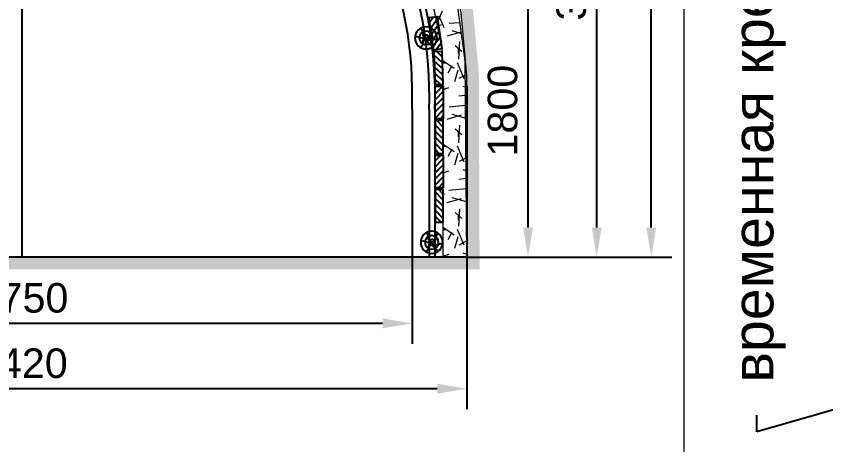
# Model space of a CAD drawing. Header units: inches. Extents: x 523 to 1492, y 69 to 539.
# Drawn here: x 1153.89 to 1203.24, y 360.99 to 387.12 of the extents above; entities that cross this region are included whole.
import ezdxf
from ezdxf import colors
from ezdxf.entities.mleader import LeaderData, LeaderLine
from ezdxf.math import Vec2, Vec3

# ---------------------------------------------------------------- set-up
doc = ezdxf.new("R2010")
doc.units = ezdxf.units.IN
doc.header["$MEASUREMENT"] = 0
doc.linetypes.add('осеваяX2', pattern=[101.60000000000001, 63.5, -12.7, 12.7, -12.7])
doc.styles.get("Standard").update_dxf_attribs({"font": 'arial.ttf'})
doc.dimstyles.new('ISO-25', dxfattribs={"dimtxt": 2.5, "dimasz": 2.5, "dimexe": 1.25, "dimexo": 0, "dimtad": 1, "dimdec": 0, "dimtxsty": 'Standard', "dimcen": 2.5, "dimadec": 0, "dimazin": 0, "dimtfac": 1, "dimtdec": 0, "dimtmove": 0, "dimatfit": 3, "dimfxl": 0, "dimarcsym": 0})

# ---------------------------------------------------------------- blocks, each defined once
blk = doc.blocks.new('*D132')
at = {"color": 0, "linetype": 'ByBlock', "lineweight": -2}
for p, q in [((1130.528628879719, 374.0174972726204), (1130.528628879719, 367.1437707183222)), ((1178.016963071399, 372.6069289877091), (1178.016963071399, 367.1437707183222)), ((1176.216963071399, 368.3937707183222), (1132.328628879719, 368.3937707183222))]:
    blk.add_line(p, q, dxfattribs=at)
at = {"color": 0, "linetype": 'ByBlock'}
for points in [[(1132.328628879719, 368.6937707183222), (1132.328628879719, 368.0937707183222), (1130.528628879719, 368.3937707183222)], [(1176.216963071399, 368.6937707183222), (1176.216963071399, 368.0937707183222), (1178.016963071399, 368.3937707183222)]]:
    blk.add_solid(points, dxfattribs=at)
at = {"layer": 'Defpoints', "color": 0, "linetype": 'ByBlock'}
for p in [(1130.528628879719, 374.0174972726204), (1178.016963071399, 372.6069289877091), (1130.528628879719, 368.3937707183222)]:
    blk.add_point(p, dxfattribs=at)
at = {"color": 0, "linetype": 'ByBlock', "lineweight": 15, "insert": (1154.272795975559, 369.9378020962213), "char_height": 1.8, "attachment_point": 5}
blk.add_mtext('4750', dxfattribs=at)
blk = doc.blocks.new('*D133')
at = {"color": 0, "linetype": 'ByBlock', "lineweight": -2}
for p, q in [((1154.380214346487, 406.8485537526635), (1190.525646294119, 406.8485537526635)), ((1189.275646294119, 374.2356433303387), (1189.275646294119, 405.0485537526635)), ((1181.384071366026, 372.4356433303387), (1190.525646294119, 372.4356433303387))]:
    blk.add_line(p, q, dxfattribs=at)
at = {"color": 0, "linetype": 'ByBlock'}
for points in [[(1188.975646294119, 405.0485537526635), (1189.575646294119, 405.0485537526635), (1189.275646294119, 406.8485537526635)], [(1188.975646294119, 374.2356433303387), (1189.575646294119, 374.2356433303387), (1189.275646294119, 372.4356433303387)]]:
    blk.add_solid(points, dxfattribs=at)
at = {"layer": 'Defpoints', "color": 0, "linetype": 'ByBlock'}
for p in [(1154.380214346487, 406.8485537526635), (1189.275646294119, 406.8485537526635), (1181.384071366026, 372.4356433303387)]:
    blk.add_point(p, dxfattribs=at)
at = {"color": 0, "linetype": 'ByBlock', "lineweight": 15, "insert": (1187.731001000804, 389.6464543509653), "char_height": 1.8, "attachment_point": 5, "rotation": 90}
blk.add_mtext('3440', dxfattribs=at)
blk = doc.blocks.new('*D134')
at = {"color": 0, "linetype": 'ByBlock', "lineweight": -2}
for p, q in [((1175.784743663813, 390.4368231503872), (1186.338008846079, 390.4368231503872)), ((1185.088008846079, 374.2356433303387), (1185.088008846079, 388.6368231503872)), ((1181.384071366026, 372.4356433303387), (1186.338008846079, 372.4356433303387))]:
    blk.add_line(p, q, dxfattribs=at)
at = {"color": 0, "linetype": 'ByBlock'}
for points in [[(1184.788008846079, 388.6368231503872), (1185.388008846079, 388.6368231503872), (1185.088008846079, 390.4368231503872)], [(1184.788008846079, 374.2356433303387), (1185.388008846079, 374.2356433303387), (1185.088008846079, 372.4356433303387)]]:
    blk.add_solid(points, dxfattribs=at)
at = {"layer": 'Defpoints', "color": 0, "linetype": 'ByBlock'}
for p in [(1175.784743663813, 390.4368231503872), (1185.088008846079, 390.4368231503872), (1181.384071366026, 372.4356433303387)]:
    blk.add_point(p, dxfattribs=at)
at = {"color": 0, "linetype": 'ByBlock', "lineweight": 15, "insert": (1183.54397746818, 381.3588660418), "char_height": 1.8, "attachment_point": 5, "rotation": 90}
blk.add_mtext('1800', dxfattribs=at)
blk = doc.blocks.new('*D135')
at = {"color": 0, "linetype": 'ByBlock', "lineweight": -2}
for p, q in [((1154.276885554454, 410.2160994428691), (1193.850645607592, 410.2160994428691)), ((1192.600645607592, 374.2356433303387), (1192.600645607592, 408.4160994428691)), ((1181.384071366026, 372.4356433303387), (1193.850645607592, 372.4356433303387))]:
    blk.add_line(p, q, dxfattribs=at)
at = {"color": 0, "linetype": 'ByBlock'}
for points in [[(1192.300645607592, 408.4160994428691), (1192.900645607592, 408.4160994428691), (1192.600645607592, 410.2160994428691)], [(1192.300645607592, 374.2356433303387), (1192.900645607592, 374.2356433303387), (1192.600645607592, 372.4356433303387)]]:
    blk.add_solid(points, dxfattribs=at)
at = {"layer": 'Defpoints', "color": 0, "linetype": 'ByBlock'}
for p in [(1154.276885554454, 410.2160994428691), (1192.600645607592, 410.2160994428691), (1181.384071366026, 372.4356433303387)]:
    blk.add_point(p, dxfattribs=at)
at = {"color": 0, "linetype": 'ByBlock', "lineweight": 15, "insert": (1191.056000314277, 391.2573667840738), "char_height": 1.8, "attachment_point": 5, "rotation": 90}
blk.add_mtext('3770', dxfattribs=at)
blk = doc.blocks.new('*D136')
at = {"color": 0, "linetype": 'ByBlock', "lineweight": -2}
for p, q in [((1127.128592904924, 373.9971354255745), (1127.128592904924, 363.1578725697252)), ((1181.350560527453, 373.997135425574), (1181.350560527453, 363.1578725697252)), ((1179.550560527453, 364.4078725697252), (1128.928592904924, 364.4078725697252))]:
    blk.add_line(p, q, dxfattribs=at)
at = {"color": 0, "linetype": 'ByBlock'}
for points in [[(1128.928592904924, 364.7078725697252), (1128.928592904924, 364.1078725697252), (1127.128592904924, 364.4078725697252)], [(1179.550560527453, 364.7078725697252), (1179.550560527453, 364.1078725697252), (1181.350560527453, 364.4078725697252)]]:
    blk.add_solid(points, dxfattribs=at)
at = {"layer": 'Defpoints', "color": 0, "linetype": 'ByBlock'}
for p in [(1127.128592904924, 373.9971354255745), (1181.350560527453, 373.997135425574), (1127.128592904924, 364.4078725697252)]:
    blk.add_point(p, dxfattribs=at)
at = {"color": 0, "linetype": 'ByBlock', "lineweight": 15, "insert": (1154.231629134408, 365.9519039476243), "char_height": 1.8, "attachment_point": 5}
blk.add_mtext('5420', dxfattribs=at)
blk = doc.blocks.new('Мальчик торец')
at = {"linetype": 'Continuous'}
for points in [[(807.527863525458, 693.5528629327114), (807.3676558496333, 693.6448847366587), (807.3498683297372, 693.8115461448115), (807.2852252322349, 693.9059306863682)], [(807.527863525458, 693.5528629327114), (807.634473981262, 693.6537728561209), (807.6611559277547, 693.8271017193526), (807.7246053014214, 693.9334189123007)], [(807.527863525458, 693.5528629327114), (807.3498683297372, 693.4604447487548), (807.1653186442624, 693.511555141971), (807.1059443344263, 693.4786040864392)], [(807.527863525458, 693.5528629327114), (807.4543721757342, 693.3782255472834), (807.3165158966214, 693.2515618471234)], [(807.527863525458, 693.5528629327114), (807.6817780378086, 693.5478114284188), (807.8569319768848, 693.5949993761485), (807.9338472341936, 693.5820608460001)], [(807.527863525458, 693.5528629327114), (807.645591014535, 693.4693336484925), (807.6611559277547, 693.2737833161921), (807.7393094643082, 693.1802763052618)]]:
    blk.add_lwpolyline(points, dxfattribs=at)
for centre, radius in [((807.527863525458, 693.5528629327114), 0.4284042250147237), ((807.527863525458, 693.5528629327114), 0.2661505472804782), ((807.5174261389922, 693.5474436611489), 0.1170185695405621)]:
    blk.add_circle(centre, radius, dxfattribs=at)
blk = doc.blocks.new('ЖБЗ')
h = blk.add_hatch()
h.set_pattern_fill('ANSI31', color=256, scale=210, style=0)
h.set_pattern_definition([(45, (0, 0), (-18.56155300614687, 18.56155300614687), [])])
h.paths.add_polyline_path([(-71302.49424452071, 65771.0945412707), (-71352.49424452071, 65771.0945412707), (-71352.49424452071, 65971.0945412707), (-71302.49424452071, 65971.0945412707)])
blk.add_lwpolyline([(-71302.49424452071, 65771.0945412707), (-71352.49424452071, 65771.0945412707), (-71352.49424452071, 65971.0945412707), (-71302.49424452071, 65971.0945412707), (-71302.49424452071, 65771.0945412707)])

msp = doc.modelspace()

# ---------------------------------------------------------------- hatches: boundary and pattern name
at = {"linetype": 'ByBlock', "lineweight": 15}
h = msp.add_hatch(dxfattribs=at)
h.set_pattern_fill('ANSI38', scale=0.125, style=0)
h.set_pattern_definition([(45, (-114.24570524197, 2204.653541559715), (-0.280633003783411, 0.2806330037834111), []), (135, (-114.24570524197, 2204.653541559715), (-0.841899011350233, 0.2806330037834111), [0.9921875, -0.5953125])])
h.paths.add_polyline_path([(1074.004739164031, 365.3289232869233), (1088.243817346775, 369.7098121756949), (1098.564626939247, 373.1455928927562), (1106.067244196275, 375.7289334767638), (1118.989744343278, 380.0747725609845), (1123.055808913045, 381.4734186849546), (1124.513768400489, 384.6138878461597), (1126.709913964582, 387.1493262368881), (1127.466120218904, 390.6728548881692), (1129.05562330108, 394.8770198051589), (1130.396992790548, 397.3733314163428), (1132.453604207067, 400.3257659476021), (1134.470291023845, 402.5903022761868), (1136.792089275623, 404.679876383861), (1139.584817026227, 406.653949933298), (1142.745005772463, 408.3382226349545), (1146.931370015119, 409.8440830129289), (1150.262991778938, 410.5341756370071), (1154.233659232179, 410.8192722556937), (1157.349830170055, 410.6448709907731), (1160.602451173086, 410.0827942730975), (1163.698903545673, 409.1641373450771), (1166.619925032993, 407.9169606944597), (1168.602170640115, 406.831536505335), (1171.439759413021, 404.8762568894417), (1173.80552869105, 402.7927092623622), (1175.530975766141, 400.928042346367), (1177.393502343311, 398.4557391548196), (1179.382774395148, 394.9621148209835), (1180.381865889324, 392.5929176081509), (1181.022295848253, 390.636018421229), (1181.738502467979, 387.4441545538971), (1182.095099160629, 383.5389279465016), (1182.100557925005, 380.0977917856781), (1182.137359896869, 371.6855909597898), (1126.524154412124, 371.6894571985567), (1126.335944230093, 372.554922694585), (1121.718295856296, 370.9624254752948), (1103.537352474114, 364.6802048133759), (1090.192968443924, 360.3442126069267), (1076.782272554407, 356.2440209240849)])
h.paths.add_polyline_path([(1074.224018285861, 364.6116935971049), (1088.472567189898, 368.9954963105738), (1098.805166687544, 372.4352018678796), (1106.308868698454, 375.0189159600422), (1119.231259219747, 379.3647181771175), (1123.601647158589, 380.8680455458853), (1125.149662959239, 384.2024975144541), (1127.402829252486, 386.8037660341724), (1128.187592236957, 390.4603542261411), (1129.739679279558, 394.5655553835268), (1131.037156536514, 396.9801827976848), (1133.04344739488, 399.8603780365197), (1135.002818606655, 402.0605547091354), (1137.261020872365, 404.0928936432811), (1139.979203812633, 406.0142742876187), (1143.049895687333, 407.6508482124882), (1147.135371708197, 409.1204184907492), (1150.366362160943, 409.7896669342917), (1154.239584775457, 410.0677669474057), (1157.264737155247, 409.8984596750734), (1160.431346975817, 409.3512463193069), (1163.444148446404, 408.4574069797427), (1166.291788568383, 407.2415616718908), (1168.20825709812, 406.1921552348686), (1170.977509442834, 404.2839637757725), (1173.281074613367, 402.2551996906777), (1174.954750085641, 400.4464816335926), (1176.765540351079, 398.0428528170496), (1178.70900148138, 394.6296831148875), (1179.678729084116, 392.3301180129915), (1180.298343400071, 390.4368231503872), (1180.996037767663, 387.3274614368484), (1181.34515336526, 383.5041631592958), (1181.350560527453, 380.0955563631869), (1181.384071366026, 372.4356433303387), (1127.128592904924, 372.4394151797101), (1126.889435810341, 373.5391549029237), (1121.473774756554, 371.6714455256324), (1103.298975528628, 365.3913480479769), (1089.967424114771, 361.0595255449989), (1076.562991923665, 356.9612555493295)], flags=17)
h = msp.add_hatch(dxfattribs=at)
h.set_pattern_fill('GRAVEL', scale=0.2, style=0)
h.set_pattern_definition([(228.0128, (-1025.333189883228, 3963.357446386383), (-40.64003453179203, -45.72005617902516), [0.683442, -67.661]), (184.9697, (-1025.790389883228, 3962.849446386384), (60.96009861235825, 5.079964150774916), [1.17281, -116.108]), (132.5104, (-1026.958789883228, 3962.747846386384), (50.79996303666339, -55.88005458492083), [0.8269639999999999, -81.8694]), (267.2737, (-1028.939989883228, 3961.477846386384), (5.079977941656345, 101.5999673067329), [1.06801, -105.7328]), (292.8337, (-1028.990789883228, 3960.411046386384), (-25.40007211100381, 60.96003466010222), [1.047268, -103.6796]), (357.2737, (-1028.584389883228, 3959.445846386383), (-101.5999673067329, 5.079977941656351), [1.06801, -105.7328]), (37.6942, (-1027.517589883228, 3959.395046386383), (-66.04004172247987, -50.79995471396978), [1.412388, -139.8262]), (72.2553, (-1026.399989883228, 3960.258646386384), (35.5600711309344, 111.7600324120728), [1.33344, -132.0106]), (121.4296, (-1025.993589883228, 3961.528646386384), (-40.64001047052896, 66.03992231994538), [1.071626, -106.091]), (175.2364, (-1026.552389883228, 3962.443046386383), (55.87995610610891, -5.079952325442312), [1.223425999999999, -59.94779999999999]), (222.3974, (-1027.771589883228, 3962.544646386383), (-60.96000183447942, -55.87992730127394), [1.582156, -156.6336]), (138.8141, (-1023.910789883228, 3961.427046386384), (-35.55997734844947, 30.47995311424801), [0.54001, -53.4612]), (171.4692, (-1024.317189883228, 3961.782646386383), (66.03989919118281, -10.1600256000914), [1.027363999999999, -101.7092]), (225, (-1025.333189883228, 3961.935046386383), (-1.06581410364015e-15, -5.079996537400395), [0.7184180000000001, -6.46578]), (203.1986, (-1025.688789883228, 3962.544646386383), (25.40008565118167, 10.16004454861253), [0.386882, -38.30119999999999]), (291.8014, (-1026.044389883228, 3962.392246386383), (-5.080003563789019, 15.24000981746373), [0.547132, -26.8096]), (30.9638, (-1025.841189883228, 3961.884246386383), (15.23998390961645, 10.1600079173211), [0.8886399999999998, -28.73259999999999]), (161.5651, (-1025.079189883228, 3962.341446386383), (10.16000463636196, -5.079992444930154), [0.6425740000000001, -15.4218]), (16.38950000000001, (-1028.990789883228, 3962.392246386383), (50.80002802793871, 15.23996829993561), [0.9001760000000001, -89.11760000000001]), (70.3462, (-1028.127189883228, 3962.646246386384), (-20.31994337735302, -55.87992097709), [0.755198, -74.7644]), (293.1986, (-1025.079189883228, 3963.357446386383), (-10.16004454861253, 25.40008565118167), [0.77376, -37.9144]), (343.6105, (-1024.774389883228, 3962.646246386384), (-50.8000280279387, 15.23996829993562), [0.9001759999999998, -89.11759999999997]), (339.444, (-1028.990789883228, 3959.242646386384), (-25.40003152851182, 10.15998767210028), [0.86807, -42.53540000000001]), (294.7751, (-1028.177989883228, 3958.937846386384), (-25.39994080725368, 55.87997405231334), [0.7273439999999997, -72.00719999999995]), (66.80140000000002, (-1025.028389883228, 3958.277446386383), (10.16004454861254, 25.40008565118167), [0.77376, -37.9144]), (17.35400000000001, (-1024.723589883228, 3958.988646386384), (-66.04000356371992, -20.31996935121127), [0.8515659999999999, -84.30479999999999]), (69.444, (-1027.517589883228, 3958.277446386383), (-10.15998767210029, -25.40003152851182), [0.434036, -42.9696]), (101.3099, (-1025.333189883228, 3958.277446386383), (-5.079974925774697, 20.31993492180524), [0.25903, -25.644]), (165.9638, (-1025.383989883228, 3958.531446386383), (15.24001070939435, -5.079991208247283), [1.047268, -19.8981]), (186.0090000000001, (-1026.399989883228, 3958.785446386383), (50.7999250888559, 5.079988137095717), [0.970534, -96.0828]), (303.6901, (-1025.841189883228, 3961.427046386384), (-5.080001742614466, 10.15999019846368), [0.7326480000000001, -17.58356]), (353.1572, (-1025.434789883228, 3960.817446386383), (86.36003571328685, -10.16004550330968), [1.279114, -126.632]), (60.94540000000001, (-1024.164789883228, 3960.665046386383), (-20.31995273165818, -35.55991522166826), [0.523016, -51.7788]), (90, (-1023.910789883228, 3961.122246386383), (-5.08, 5.08), [0.3048, -4.7752]), (120.2564, (-1026.501589883228, 3958.937846386384), (20.31995693367222, -35.55998206495513), [0.705734, -69.8678]), (48.01279999999999, (-1026.857189883228, 3959.547446386383), (40.64003453179202, 45.72005617902516), [1.366886, -66.97760000000001]), (0, (-1025.942789883228, 3960.563446386383), (5.08, 5.08), [1.3208, -3.7592]), (325.3048, (-1024.621989883228, 3960.563446386383), (-50.79991198190738, 35.56000338096953), [0.80322, -79.5186]), (254.0546, (-1023.961589883228, 3960.106246386383), (-5.080012959402949, -20.32004840640726), [0.739658, -36.2434]), (207.646, (-1024.164789883228, 3959.395046386383), (-96.51996609804544, -50.80003194944678), [1.20429, -119.225]), (175.4261, (-1025.231589883228, 3958.836246386383), (-66.04001520949502, 5.079975422438924), [1.274057999999999, -126.1316]), (175.4261, (-1025.231589883228, 3958.836246386383), (-66.04001520949502, 5.079975422438924), [1.274057999999999, -126.1316])])
h.paths.add_polyline_path([(1127.402829252486, 386.8037660341724), (1128.967961825525, 387.2513559776371), (1129.484169857413, 389.3177306065322), (1130.927999512805, 393.2022052572333), (1133.018925695454, 396.922644366663), (1133.481069688016, 398.2758114370326), (1134.754299689598, 399.818175000933), (1135.729459662653, 401.0132094640271), (1138.127140186155, 402.8266630481044), (1141.540392154431, 405.1481467582657), (1145.397490593667, 406.9527354229676), (1149.647580677588, 408.073768956086), (1153.757459986676, 408.4590863962167), (1155.07696232266, 408.6555354974607), (1158.831405509405, 408.0737689560856), (1162.955523229906, 407.0099500459219), (1164.920634600015, 406.1668806563275), (1168.730360677467, 403.9974684744079), (1172.523406292109, 401.0863774913223), (1174.997916498977, 398.2758114370326), (1175.460060491539, 396.922644366663), (1176.61848745665, 395.1128452668668), (1177.550986674189, 393.2022052572329), (1179.022682964059, 389.1908205119225), (1179.837736273344, 385.1276352504556), (1179.924941045774, 380.8551070464896), (1179.891290416489, 373.3314243820168), (1179.891290416489, 372.4394151797101), (1181.350560527453, 372.4394151797101), (1181.263340777552, 384.4001240611319), (1180.647190583868, 388.8821422936176), (1179.988536242094, 391.3834705816894), (1179.519021382293, 392.7088411271707), (1178.213337498726, 395.5001843364807), (1176.765540351079, 398.0428528170496), (1174.954750085641, 400.4464816335926), (1172.767043225529, 402.7079103114138), (1168.878447737983, 405.7303511463415), (1165.515937046799, 407.5728238369466), (1161.50000056301, 409.0341976767313), (1156.634429635938, 409.9337357978693), (1154.239584775457, 410.0677669474057), (1150.366362160943, 409.7896669342917), (1146.548051422787, 408.909155854315), (1143.049895687333, 407.6508482124882), (1139.480843343414, 405.6620021335716), (1136.365387102904, 403.2868403467928), (1133.838444406964, 400.7530796697151), (1131.037156536514, 396.9801827976848), (1129.536172795561, 394.027289789708), (1128.410870770313, 391.0509160106235), (1127.795210744722, 388.6320601301568)])

# ---------------------------------------------------------------- linework, layer by layer
at = {"color": 252, "linetype": 'ByBlock', "lineweight": 15}
msp.add_line((1194.606409115402, 69.3996879677943), (1194.606409115402, 538.9611632779361), dxfattribs=at)
at = {"color": 0, "linetype": 'осеваяX2'}
msp.add_line((1154.239493093498, 408.6460321691234), (1154.239493093498, 372.4394151797101), dxfattribs=at)
at = {"color": 0}
for p in [(1181.350560527453, 382.8754814808913), (1127.128592904924, 372.4394151797101)]:
    msp.add_line(p, (1181.350560527453, 372.4394151797101), dxfattribs=at)
msp.add_line((1179.404478807324, 372.4359265179669), (1178.016963071399, 372.4359265179669))
at = {"color": 7, "linetype": 'ByBlock', "lineweight": 15}
for points in [[(1150.366362160943, 409.7896669342917), (1154.239584775457, 410.0677669474057), (1157.264737155247, 409.8984596750734), (1160.431346975817, 409.3512463193069), (1163.444148446404, 408.4574069797427), (1166.291788568383, 407.2415616718908), (1168.20825709812, 406.1921552348686), (1170.977509442834, 404.2839637757725), (1173.281074613367, 402.2551996906777), (1174.954750085641, 400.4464816335926), (1176.765540351079, 398.0428528170496), (1178.70900148138, 394.6296831148875), (1179.678729084116, 392.3301180129915), (1180.298343400071, 390.4368231503872), (1180.996037767663, 387.3274614368484), (1181.34515336526, 383.5041631592958), (1181.350560527453, 380.0955563631869), (1181.384071366026, 372.4356433303387), (1127.128592904924, 372.4394151797101)], [(1179.022682964059, 389.1908205119225), (1179.837736273344, 385.1276352504556), (1179.924941045774, 380.8551070464896), (1179.891290416489, 373.3314243820168), (1179.891290416489, 372.4394151797101), (1181.350560527453, 372.4394151797101), (1181.263340777552, 384.4001240611319), (1180.647190583868, 388.8821422936176)]]:
    msp.add_lwpolyline(points, dxfattribs=at)
for points in [[(1178.016963071399, 381.4359265179669), (1178.016963071399, 372.4359265179669)], [(1179.060466878907, 381.4359265179669), (1179.060466878907, 372.4359265179669)], [(1179.404478807324, 381.4359265179669), (1179.404478807324, 372.4359265179669)]]:
    msp.add_lwpolyline(points)
for centre, radius, start, end in [((1154.244944018, 382.3174260589644), 24.83117428357034, 357.9655888573743, 48.16716532048724), ((1154.423034157605, 382.3680497595838), 24.99882858304556, 357.8631354515562, 48.38064767579826), ((1154.451662205718, 382.3795100825869), 23.58418442163097, 357.7070315902731, 48.37984465474042)]:
    msp.add_arc(centre, radius, start, end)

# ---------------------------------------------------------------- block references
for p, xscale, yscale, zscale, rotation in [((1982.480896779872, -159.6220440721936), 0.009999999999473694, 0.009999999999473694, 0.009999999999473694, 8.52463691151075), ((492.4809140788288, -301.9508428879381), -0.009999999999096272, 0.01000000000021828, 0.01, 2.225710816256842)]:
    msp.add_blockref('ЖБЗ', p, dxfattribs=dict(xscale=xscale, yscale=yscale, zscale=zscale, rotation=rotation))
for name, p, xscale, yscale, zscale in [('Мальчик торец', (2446.800025475453, -703.1832829375126), -1.570140000014362, 1.570140000001629, 1.57014), ('ЖБЗ', (1892.949883376846, -276.8558383805739), 0.00999999999839929, 0.00999999999839929, 0.00999999999839929), ('ЖБЗ', (466.3999984864327, -278.9558383805743), -0.00999999999839929, 0.01000000000021828, 0.01), ('ЖБЗ', (1892.949883376846, -281.0558383805746), 0.00999999999839929, 0.00999999999839929, 0.00999999999839929), ('ЖБЗ', (466.3999984864327, -283.1558383805732), -0.00999999999839929, 0.01000000000021828, 0.01), ('Мальчик торец', (2447.150435454079, -715.6436678242808), -1.570140000014362, 1.570140000001629, 1.57014)]:
    msp.add_blockref(name, p, dxfattribs=dict(xscale=xscale, yscale=yscale, zscale=zscale))

# ---------------------------------------------------------------- dimensions: what is measured, and where the dimension line sits
for base, p1, p2, angle, text, picture, middle in [((1192.600645607592, 410.2160994428691), (1181.384071366026, 372.4356433303387), (1154.276885554454, 410.2160994428691), 90, '3770', '*D135', (1192.600645607592, 391.2573667840738)), ((1189.275646294119, 406.8485537526635), (1181.384071366026, 372.4356433303387), (1154.380214346487, 406.8485537526635), 90, '3440', '*D133', (1189.275646294119, 389.6464543509653)), ((1185.088008846079, 390.4368231503872), (1181.384071366026, 372.4356433303387), (1175.784743663813, 390.4368231503872), 90, '1800', '*D134', (1185.088008846079, 381.3588660418)), ((1127.128592904924, 364.4078725697252), (1181.350560527453, 373.997135425574), (1127.128592904924, 373.9971354255745), 180, '5420', '*D136', (1154.231629134408, 364.4078725697252)), ((1130.528628879719, 368.3937707183222), (1178.016963071399, 372.6069289877091), (1130.528628879719, 374.0174972726204), 180, '4750', '*D132', (1154.272795975559, 368.3937707183222))]:
    dim = msp.add_linear_dim(base=base, p1=p1, p2=p2, angle=angle, text=text, dimstyle='ISO-25', override={"dimtxt": 1.8, "dimasz": 1.8, "dimlfac": 100, "dimrnd": 0.05, "dimfxl": 1.25}, dxfattribs=at)
    dim.commit()
    dim.dimension.update_dxf_attribs({"geometry": picture, "text_midpoint": middle, "dimtype": 160})

# ---------------------------------------------------------------- leaders
ml = msp.add_multileader_mtext('Standard', dxfattribs=at)
ml.set_content('временная крепь', color=7)
ml.set_leader_properties()
ml.build(insert=Vec2(0, 0))
ml.multileader.update_dxf_attribs({"dogleg_length": 1})
ctx = ml.context
ctx.base_point, ctx.char_height, ctx.plane_origin, ctx.plane_x_axis, ctx.plane_y_axis = Vec3(1199.042599088229, 362.788745971628), 2.5, Vec3(1218.743533571606, 446.287913073314), Vec3(6.123233995736766e-17, 1), Vec3(-1, 6.123233995736766e-17)
notes = []
notes.append((ctx, [(1, (1, 1, 0), (1199.042599088229, 361.788745971628), (6.123233995736766e-17, 1), 1, [(0, [(1226.386254129197, 369.6175599216062)], 0, [])])]))
ctx.mtext.insert, ctx.mtext.text_direction, ctx.mtext.rotation, ctx.mtext.flow_direction = Vec3(1197.542599088229, 364.788745971628), Vec3(6.123233995736766e-17, 1), 1.570796326794897, 5
for ctx, leaders in notes:
    for number, flags, end, landing, length, lines in leaders:
        leader = LeaderData()
        leader.index, (leader.has_last_leader_line, leader.has_dogleg_vector, leader.attachment_direction) = number, flags
        leader.last_leader_point, leader.dogleg_vector, leader.dogleg_length = Vec3(end), Vec3(landing), length
        for number, points, colour, breaks in lines:
            line = LeaderLine()
            line.index, line.vertices, line.color, line.breaks = number, Vec3.list(points), colors.encode_raw_color(colour), breaks
            leader.lines.append(line)
        ctx.leaders.append(leader)

doc.saveas('drawing.dxf')
